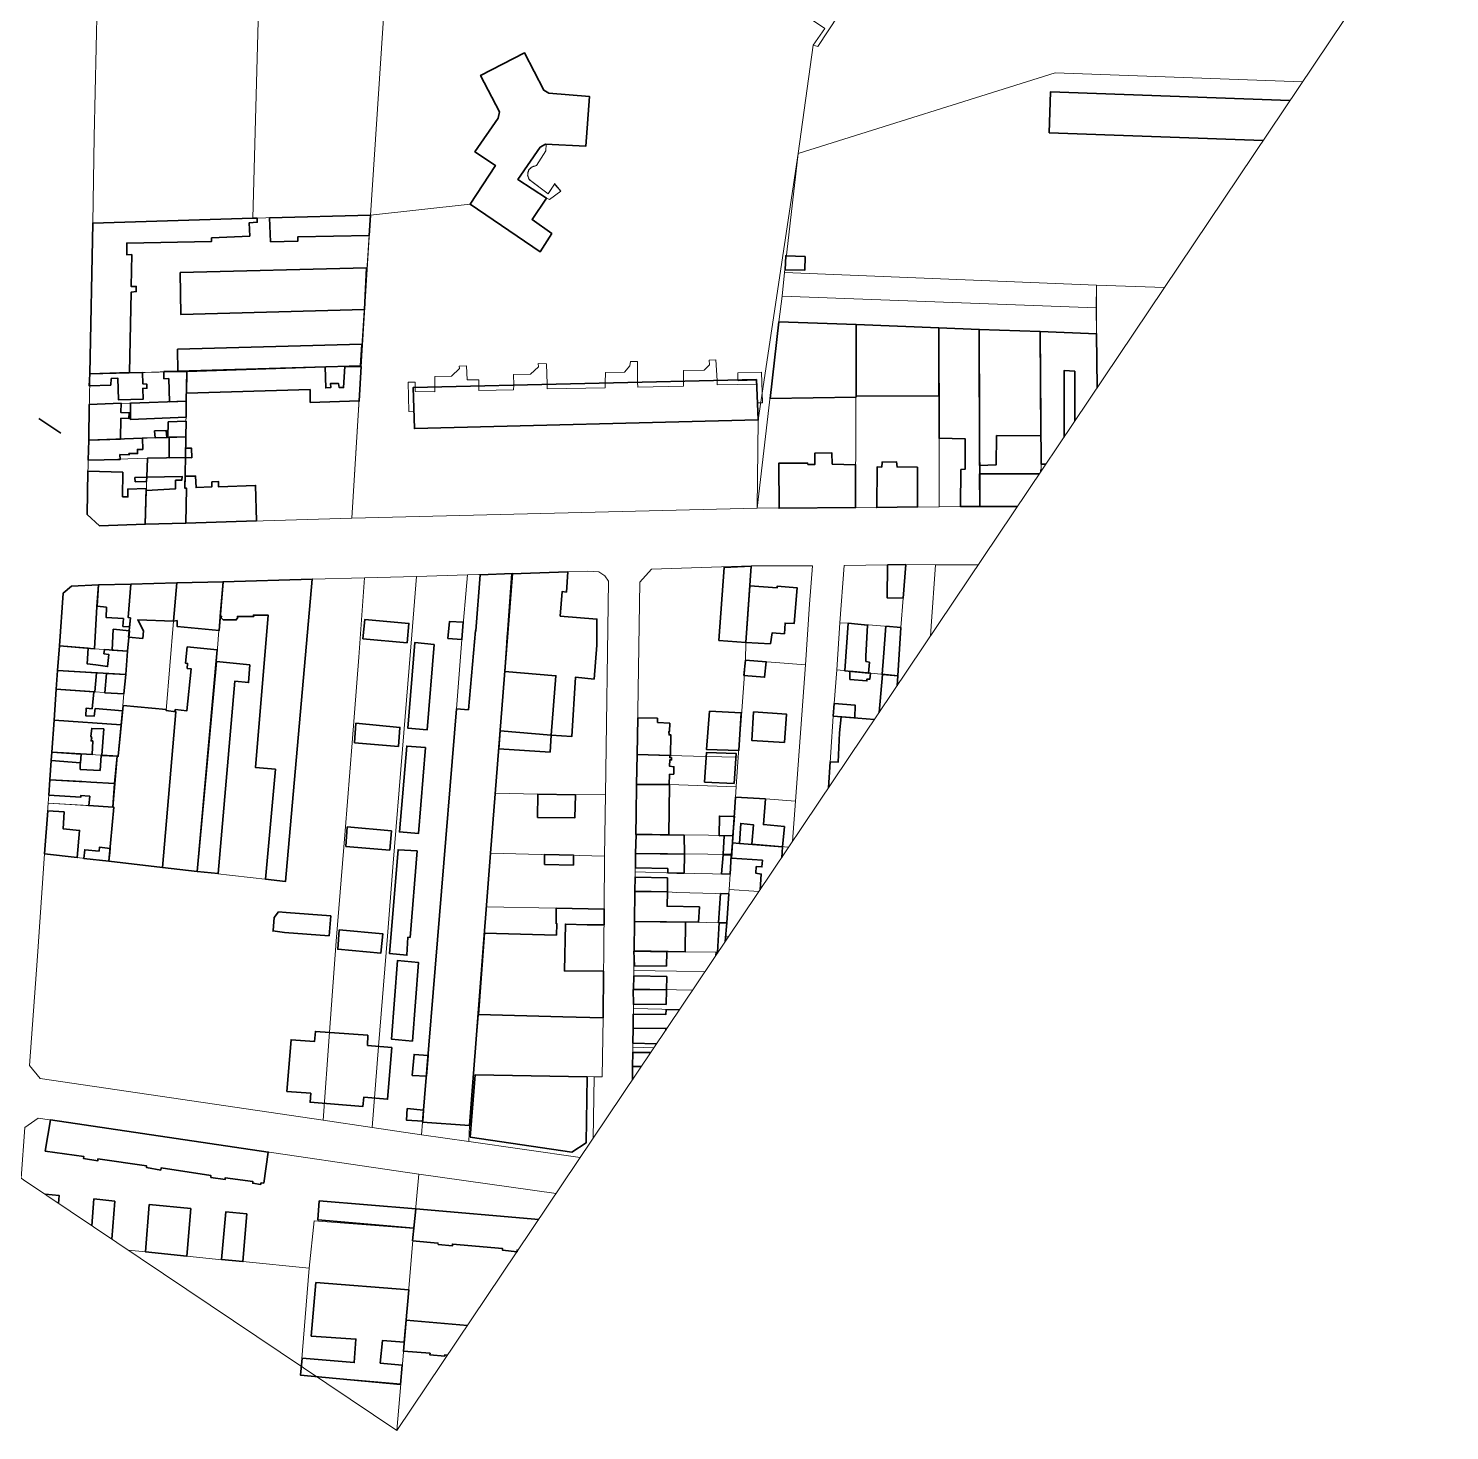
# Model space of a CAD drawing. Extents: x -6460 to -5341, y -3478 to -2628.
# Drawn here: x -5706.4 to -5341.4, y -3477.6 to -3117.4 of the extents above; entities that cross this region are included whole.
import ezdxf

# ---------------------------------------------------------------- set-up
doc = ezdxf.new("R2010")
doc.units = 0
doc.layers.add('Ar1-Site', color=6, linetype='CONTINUOUS', lineweight=18)
doc.layers.add('Ar2-Coupe-Gras', color=7, linetype='CONTINUOUS', lineweight=35)

msp = doc.modelspace()

# ---------------------------------------------------------------- linework, layer by layer
at = {"layer": 'Ar1-Site', "flags": 128}
for points in [[(-5611.74, -3477.55), (-6277.13, -3030.81), (-6006.77, -2628.14), (-5341.39, -3074.88)], [(-5496.91, -3113.19), (-5498.37, -3114.02), (-5503.63, -3122.07), (-5504.87, -3121.69), (-5501.85, -3117.4), (-5512.63, -3110.17), (-5506.82, -3101.73), (-5506.57, -3100.24), (-5511.18, -3090.53), (-5499.7, -3084.85), (-5495.16, -3094.22), (-5493.7, -3095.2), (-5483.21, -3095.92), (-5484.12, -3108.7), (-5494.54, -3108.32), (-5494.62, -3109.77)], [(-5689.9, -3167.42), (-5689.48, -3145.29), (-5688.78, -3110.87), (-5647.18, -3109.17), (-5648.75, -3166.17)], [(-5573.37, -3160.98), (-5577.06, -3166.48), (-5571.95, -3170.06), (-5574.97, -3174.8), (-5592.94, -3162.58), (-5586.44, -3152.66), (-5591.72, -3149.11), (-5585.77, -3140.47), (-5585.45, -3138.88), (-5590.27, -3129.48), (-5579, -3123.66), (-5574.04, -3133.31), (-5572.73, -3134.04), (-5562.31, -3134.87), (-5563.21, -3147.65), (-5573.39, -3147.13), (-5573.5, -3148.86), (-5575.91, -3152.66), (-5576.08, -3152.7), (-5576.25, -3152.73), (-5576.43, -3152.76), (-5576.6, -3152.8), (-5576.67, -3152.9), (-5576.77, -3152.83), (-5576.84, -3152.94), (-5577.02, -3152.97), (-5577.09, -3153.07), (-5577.26, -3153.11), (-5577.33, -3153.21), (-5577.4, -3153.32), (-5577.47, -3153.42), (-5577.64, -3153.45), (-5577.71, -3153.56), (-5577.78, -3153.66), (-5577.85, -3153.76), (-5577.92, -3153.87), (-5577.99, -3153.97), (-5577.95, -3154.14), (-5578.02, -3154.25), (-5578.09, -3154.35), (-5578.16, -3154.46), (-5578.06, -3154.53), (-5578.13, -3154.63), (-5578.1, -3154.8), (-5578.16, -3154.91), (-5578.13, -3155.08), (-5578.2, -3155.18), (-5578.1, -3155.25), (-5578.17, -3155.36), (-5578.06, -3155.43), (-5578.03, -3155.6), (-5577.99, -3155.77), (-5577.89, -3155.84), (-5577.96, -3155.95), (-5577.86, -3156.02), (-5577.75, -3156.08), (-5577.82, -3156.19), (-5577.72, -3156.26), (-5577.62, -3156.33), (-5577.58, -3156.5), (-5577.06, -3156.85), (-5572.95, -3159.91), (-5572.81, -3159.7), (-5571.28, -3157.42), (-5571.31, -3157.25), (-5569.66, -3159.26), (-5572.58, -3161.37)], [(-5618.58, -3165.37), (-5621.13, -3204.12), (-5665.68, -3205.5), (-5690.65, -3206.18), (-5689.9, -3167.42), (-5648.75, -3166.17)], [(-5512.2, -3180.09), (-5432.1, -3183.33), (-5432.12, -3189.19), (-5512.81, -3186.15)], [(-5512.81, -3186.15), (-5432.12, -3189.19), (-5432.07, -3195.84), (-5513.66, -3192.8)], [(-5493.82, -3193.49), (-5493.94, -3240.49), (-5519.19, -3240.68), (-5513.66, -3192.8)], [(-5472.46, -3240.31), (-5493.94, -3240.49), (-5493.82, -3193.49), (-5472.59, -3194.35)], [(-5462.04, -3240.24), (-5472.46, -3240.31), (-5472.59, -3194.35), (-5462.17, -3194.73)], [(-5621.13, -3204.12), (-5620.93, -3204.26), (-5623.34, -3243.25), (-5666.01, -3244.53), (-5665.81, -3235.49), (-5666.26, -3235.49), (-5666.1, -3227.63), (-5665.98, -3222.29), (-5665.88, -3213.19), (-5665.68, -3205.5)], [(-5549.87, -3209.55), (-5538.13, -3209.31), (-5538.13, -3207.96), (-5538.12, -3205.26), (-5532.82, -3205.2), (-5531.46, -3203.86), (-5531.53, -3202.61), (-5529.83, -3202.55), (-5529.5, -3207.88), (-5529.47, -3208.96), (-5519.25, -3208.75), (-5519.36, -3207.78), (-5524.1, -3207.9), (-5524.13, -3207.73), (-5524.17, -3207.55), (-5524.23, -3205.86), (-5518.14, -3205.74), (-5517.85, -3213.6), (-5519.2, -3213.6), (-5518.97, -3217.96), (-5607.26, -3220.2), (-5607.39, -3215.91), (-5608.67, -3215.8), (-5608.89, -3208.28), (-5607.09, -3208.29), (-5607.09, -3209.64), (-5607.06, -3210.71), (-5602, -3210.8), (-5602, -3209.45), (-5602.06, -3206.85), (-5597.76, -3206.72), (-5595.71, -3204.79), (-5595.75, -3204.17), (-5593.88, -3204.07), (-5593.71, -3207.64), (-5590.74, -3207.68), (-5590.71, -3209.21), (-5590.75, -3210.38), (-5581.77, -3210.24), (-5581.74, -3209.06), (-5581.83, -3206.29), (-5577.43, -3206.24), (-5575.38, -3204.3), (-5575.45, -3203.51), (-5573.37, -3203.55), (-5573.15, -3208.81), (-5573.18, -3209.99), (-5558.29, -3209.76), (-5558.29, -3208.41), (-5558.17, -3205.78), (-5553.33, -3205.73), (-5551.93, -3204.1), (-5551.79, -3203), (-5549.99, -3203), (-5549.94, -3208.3)], [(-5690.65, -3206.18), (-5690.74, -3213.49), (-5690.82, -3214.04), (-5682.5, -3213.75), (-5670.17, -3213.31), (-5665.88, -3213.19), (-5665.84, -3211.11), (-5665.68, -3205.5), (-5668.03, -3205.42), (-5677.14, -3205.77), (-5680.47, -3205.8)], [(-5690.92, -3223.15), (-5682.78, -3222.9), (-5677.16, -3222.6), (-5670.27, -3222.42), (-5665.98, -3222.29), (-5665.88, -3213.19), (-5670.17, -3213.31), (-5690.82, -3214.04), (-5690.95, -3222.52)], [(-5691.07, -3228.31), (-5690.92, -3223.15), (-5665.98, -3222.29), (-5666.1, -3227.63), (-5675.86, -3227.84)], [(-5676.4, -3244.77), (-5688.11, -3245.18), (-5691.29, -3242.3), (-5691.07, -3228.31), (-5675.86, -3227.84)], [(-5666.01, -3244.53), (-5676.4, -3244.77), (-5675.86, -3227.84), (-5666.1, -3227.63), (-5666.26, -3235.49), (-5665.81, -3235.49)], [(-5550.04, -3303.89), (-5549.38, -3259.67), (-5546.36, -3256.28), (-5520.69, -3255.46), (-5522.14, -3275.1), (-5522.22, -3279.7), (-5523.45, -3296.32), (-5524.07, -3304.63), (-5532.49, -3304.4), (-5541.63, -3304.13)], [(-5505.03, -3255.45), (-5505.79, -3265.31), (-5506.78, -3280.9), (-5522.22, -3279.7), (-5522.14, -3275.1), (-5520.69, -3255.46)], [(-5498.02, -3270.09), (-5496.86, -3255.37), (-5485.74, -3255.16), (-5481.07, -3255.14), (-5481.72, -3263.73), (-5482.3, -3271.31), (-5495.84, -3270.2)], [(-5630.74, -3397.87), (-5703.4, -3387.14), (-5706.13, -3383.8), (-5704.09, -3355.69), (-5702.24, -3329.4), (-5685.76, -3331.29), (-5671.95, -3332.9), (-5663.02, -3333.93), (-5640.37, -3336.5), (-5633.5, -3258.84), (-5620.07, -3258.53), (-5621.55, -3278.89), (-5623.25, -3300.92), (-5625.02, -3323.49), (-5627.37, -3351.85), (-5629.07, -3375.22)], [(-5668.31, -3259.83), (-5656.4, -3259.56), (-5657.23, -3268.63), (-5658.13, -3280.06), (-5663.02, -3333.93), (-5671.95, -3332.9), (-5668.56, -3292.91), (-5671.05, -3292.59), (-5669.18, -3269.63)], [(-5656.4, -3259.56), (-5633.5, -3258.84), (-5640.37, -3336.5), (-5663.02, -3333.93), (-5658.13, -3280.06), (-5657.23, -3268.63)], [(-5618.14, -3399.71), (-5630.74, -3397.87), (-5629.07, -3375.22), (-5627.37, -3351.85), (-5625.02, -3323.49), (-5623.25, -3300.92), (-5621.55, -3278.89), (-5620.07, -3258.53), (-5606.73, -3258.16), (-5607.92, -3273.15), (-5610.34, -3302.52), (-5612.83, -3332.88), (-5614.2, -3350.61), (-5616.48, -3378.87)], [(-5605.43, -3401.62), (-5618.14, -3399.71), (-5616.48, -3378.87), (-5614.2, -3350.61), (-5612.83, -3332.88), (-5610.34, -3302.52), (-5607.92, -3273.15), (-5606.73, -3258.16), (-5593.67, -3257.75), (-5595.08, -3274.41), (-5596.45, -3292.14), (-5605.18, -3398.33)], [(-5593.32, -3403.29), (-5605.43, -3401.62), (-5605.18, -3398.33), (-5596.45, -3292.14), (-5595.08, -3274.41), (-5593.67, -3257.75), (-5582.03, -3257.45), (-5583.51, -3273.75), (-5584.02, -3282.58), (-5585.61, -3302.42), (-5586.44, -3312.85), (-5587.7, -3328.84), (-5587.71, -3329.29), (-5588.79, -3343.01), (-5589.26, -3349.76), (-5590.82, -3370.67), (-5592.08, -3386.22), (-5593.13, -3399.2)], [(-5585.61, -3302.42), (-5584.02, -3282.58), (-5583.51, -3273.75), (-5582.03, -3257.45), (-5567.9, -3257.01), (-5562.81, -3256.82), (-5559.9, -3256.96), (-5558.34, -3258.01), (-5557.45, -3259.36), (-5558.18, -3314.22), (-5565.91, -3314.3), (-5575.57, -3314.13), (-5586.51, -3313.85), (-5586.44, -3312.85)], [(-5698.43, -3276.01), (-5697.49, -3262.51), (-5695.33, -3260.64), (-5688.37, -3260.35), (-5689.46, -3276.77)], [(-5688.37, -3260.35), (-5680.13, -3260.17), (-5680.78, -3268.76), (-5680.22, -3268.83), (-5680.69, -3273.78), (-5680.98, -3277.35), (-5689.46, -3276.77)], [(-5680.13, -3260.17), (-5668.31, -3259.83), (-5669.18, -3269.63), (-5671.05, -3292.59), (-5668.56, -3292.91), (-5671.95, -3332.9), (-5685.76, -3331.29), (-5684.44, -3317.44), (-5684.71, -3317.41), (-5684.28, -3311.38), (-5683.6, -3304.32), (-5683.32, -3304.36), (-5682.56, -3296.29), (-5681.88, -3288.32), (-5681.41, -3283.37), (-5680.98, -3277.35), (-5680.69, -3273.78), (-5680.22, -3268.83), (-5680.78, -3268.76)], [(-5498.78, -3282.2), (-5498.02, -3270.09), (-5495.84, -3270.2), (-5482.3, -3271.31), (-5483.1, -3283.71)], [(-5698.9, -3282.31), (-5698.43, -3276.01), (-5689.46, -3276.77), (-5680.98, -3277.35), (-5681.41, -3283.37)], [(-5506.78, -3280.9), (-5509.35, -3315.87), (-5517.11, -3315.32), (-5524.76, -3314.85), (-5524.58, -3312.11), (-5524.07, -3304.63), (-5523.45, -3296.32), (-5522.22, -3279.7)], [(-5699.3, -3287.16), (-5698.9, -3282.31), (-5681.41, -3283.37), (-5681.88, -3288.32)], [(-5699.81, -3295.09), (-5699.3, -3287.16), (-5681.88, -3288.32), (-5682.56, -3296.29)], [(-5700.36, -3303.3), (-5699.81, -3295.09), (-5682.56, -3296.29), (-5683.32, -3304.36), (-5683.6, -3304.32)], [(-5700.36, -3303.3), (-5683.6, -3304.32), (-5684.28, -3311.38), (-5690.37, -3311.05), (-5692.66, -3310.87), (-5700.93, -3310.43)], [(-5541.63, -3304.13), (-5532.49, -3304.4), (-5524.07, -3304.63), (-5524.58, -3312.11), (-5524.65, -3312.22), (-5541.86, -3311.64), (-5550.24, -3311.58), (-5550.04, -3303.89)], [(-5690.91, -3317.01), (-5701.37, -3316.45), (-5701.15, -3314.34), (-5700.93, -3310.43), (-5692.66, -3310.87), (-5690.37, -3311.05), (-5684.28, -3311.38), (-5684.71, -3317.41)], [(-5558.41, -3330.01), (-5587.71, -3329.29), (-5587.7, -3328.84), (-5586.51, -3313.85), (-5575.57, -3314.13), (-5565.91, -3314.3), (-5558.18, -3314.22)], [(-5525.52, -3324.72), (-5550.42, -3324.39), (-5550.34, -3319.34), (-5550.24, -3311.58), (-5541.86, -3311.64), (-5524.65, -3312.22), (-5524.76, -3314.85), (-5525.16, -3319.7)], [(-5702.24, -3329.4), (-5701.37, -3316.45), (-5684.71, -3317.41), (-5684.44, -3317.44), (-5685.76, -3331.29)], [(-5550.44, -3329.35), (-5550.42, -3324.39), (-5525.52, -3324.72), (-5525.6, -3326.62), (-5525.82, -3329.63), (-5538.01, -3329.42)], [(-5558.41, -3330.01), (-5558.52, -3343.62), (-5570.82, -3343.34), (-5588.79, -3343.01), (-5587.71, -3329.29)], [(-5550.59, -3334.06), (-5550.44, -3329.35), (-5538.01, -3329.42), (-5525.82, -3329.63), (-5526.18, -3334.66), (-5539.82, -3334.37)], [(-5550.61, -3339.01), (-5550.59, -3334.06), (-5539.82, -3334.37), (-5526.18, -3334.66), (-5526.4, -3338.57), (-5526.54, -3339.68), (-5539.84, -3339.32), (-5542.3, -3339.17)], [(-5550.7, -3346.77), (-5550.61, -3339.01), (-5542.3, -3339.17), (-5539.84, -3339.32), (-5526.54, -3339.68), (-5527.05, -3347.16), (-5537.61, -3346.98)], [(-5558.52, -3343.62), (-5558.79, -3371.57), (-5590.82, -3370.67), (-5589.26, -3349.76), (-5588.79, -3343.01), (-5570.82, -3343.34)], [(-5558.79, -3371.57), (-5559.04, -3386.74), (-5561.12, -3386.7), (-5592.08, -3386.22), (-5590.82, -3370.67)], [(-5634.26, -3435.82), (-5633.04, -3423.7), (-5607.45, -3425.69), (-5610.77, -3465.57), (-5636.49, -3463.34)]]:
    msp.add_lwpolyline(points, close=True, dxfattribs=at)
for points in [[(-5614.47, -3103.01), (-5618.58, -3165.37), (-5648.75, -3166.17), (-5647.18, -3109.17)], [(-5501.85, -3117.4), (-5504.87, -3121.69), (-5508.67, -3149.52), (-5518.97, -3217.96), (-5607.26, -3220.2), (-5607.39, -3215.91), (-5608.67, -3215.8), (-5608.89, -3208.28), (-5607.09, -3208.29), (-5607.09, -3209.64), (-5607.06, -3210.71), (-5602, -3210.8), (-5602, -3209.45), (-5602.06, -3206.85), (-5597.76, -3206.72), (-5595.71, -3204.79), (-5595.75, -3204.17), (-5593.88, -3204.07), (-5593.71, -3207.64), (-5590.74, -3207.68), (-5590.71, -3209.21), (-5590.75, -3210.38), (-5581.77, -3210.24), (-5581.74, -3209.06), (-5581.83, -3206.29), (-5577.43, -3206.24), (-5575.38, -3204.3), (-5575.45, -3203.51), (-5573.37, -3203.55), (-5573.15, -3208.81), (-5573.18, -3209.99), (-5558.29, -3209.76), (-5558.29, -3208.41), (-5558.17, -3205.78), (-5553.33, -3205.73), (-5551.93, -3204.1), (-5551.79, -3203), (-5549.99, -3203), (-5549.94, -3208.3), (-5549.87, -3209.55), (-5538.13, -3209.31), (-5538.13, -3207.96), (-5538.12, -3205.26), (-5532.82, -3205.2), (-5531.46, -3203.86), (-5531.53, -3202.61), (-5529.83, -3202.55), (-5529.5, -3207.88), (-5529.47, -3208.96), (-5519.25, -3208.75), (-5519.36, -3207.78), (-5524.1, -3207.9), (-5524.13, -3207.73), (-5524.17, -3207.55), (-5524.23, -3205.86), (-5518.14, -3205.74), (-5517.85, -3213.6), (-5519.2, -3213.6), (-5518.97, -3217.96), (-5519.19, -3240.68), (-5623.34, -3243.25), (-5618.58, -3165.37), (-5592.94, -3162.58), (-5574.97, -3174.8), (-5571.95, -3170.06), (-5577.06, -3166.48), (-5573.37, -3160.98), (-5572.58, -3161.37), (-5569.66, -3159.26), (-5571.28, -3157.42), (-5572.95, -3159.91), (-5577.82, -3156.19), (-5578.17, -3155.36), (-5578.16, -3154.46), (-5577.78, -3153.66), (-5577.26, -3153.11), (-5575.91, -3152.66), (-5573.5, -3148.86), (-5573.39, -3147.13), (-5563.21, -3147.65), (-5562.31, -3134.87), (-5572.73, -3134.04), (-5574.04, -3133.31), (-5579, -3123.66), (-5590.27, -3129.48), (-5585.45, -3138.88), (-5585.77, -3140.47), (-5591.72, -3149.11), (-5586.44, -3152.66), (-5592.94, -3162.58), (-5618.58, -3165.37), (-5614.47, -3103.01)], [(-5379.17, -3131.15), (-5442.73, -3128.82), (-5508.67, -3149.52), (-5504.87, -3121.69), (-5503.63, -3122.07), (-5498.37, -3114.02)], [(-5414.63, -3183.97), (-5432.1, -3183.33), (-5512.2, -3180.09), (-5508.67, -3149.52), (-5442.73, -3128.82), (-5379.17, -3131.15)], [(-5431.88, -3209.66), (-5432.07, -3195.84), (-5432.1, -3183.33), (-5414.63, -3183.97)], [(-5452.36, -3240.17), (-5462.04, -3240.24), (-5462.17, -3194.73), (-5446.58, -3195.27), (-5446.28, -3229.32), (-5446.28, -3231.12)], [(-5446.28, -3231.12), (-5446.28, -3229.32), (-5446.58, -3195.27), (-5432.07, -3195.84), (-5431.88, -3209.66)], [(-5483.29, -3286.23), (-5483.1, -3283.71), (-5482.3, -3271.31), (-5481.72, -3263.73), (-5481.07, -3255.14), (-5473.41, -3255.17), (-5474.54, -3270.96), (-5474.72, -3273.48)], [(-5474.72, -3273.48), (-5474.54, -3270.96), (-5473.41, -3255.17), (-5462.46, -3255.2)], [(-5489.11, -3294.91), (-5499.69, -3294.08), (-5498.78, -3282.2), (-5483.1, -3283.71), (-5483.29, -3286.23)], [(-5500.94, -3312.52), (-5499.69, -3294.08), (-5489.11, -3294.91)], [(-5511.12, -3327.68), (-5525.6, -3326.62), (-5525.52, -3324.72), (-5525.16, -3319.7), (-5524.76, -3314.85), (-5517.11, -3315.32), (-5509.35, -3315.87), (-5510.14, -3326.23)], [(-5518.8, -3339.12), (-5526.4, -3338.57), (-5526.18, -3334.66), (-5525.82, -3329.63), (-5525.6, -3326.62), (-5511.12, -3327.68)], [(-5526.62, -3350.77), (-5527.34, -3350.72), (-5527.05, -3347.16), (-5526.54, -3339.68), (-5526.4, -3338.57), (-5518.8, -3339.12)], [(-5529.27, -3354.72), (-5539.89, -3354.63), (-5550.83, -3354.35), (-5550.7, -3346.77), (-5537.61, -3346.98), (-5527.05, -3347.16), (-5527.34, -3350.72), (-5527.43, -3351.98)], [(-5527.43, -3351.98), (-5527.34, -3350.72), (-5526.62, -3350.77)], [(-5532.64, -3359.73), (-5539.91, -3359.58), (-5550.92, -3359.41), (-5550.83, -3354.35), (-5539.89, -3354.63), (-5529.27, -3354.72)], [(-5535.79, -3364.44), (-5539.96, -3364.36), (-5550.97, -3364.19), (-5550.92, -3359.41), (-5539.91, -3359.58), (-5532.64, -3359.73)], [(-5539.15, -3369.44), (-5540.04, -3369.42), (-5550.98, -3369.14), (-5550.97, -3364.19), (-5539.96, -3364.36), (-5535.79, -3364.44)], [(-5542.39, -3374.26), (-5542.69, -3374.26), (-5551.07, -3374.2), (-5550.98, -3369.14), (-5540.04, -3369.42), (-5539.15, -3369.44)], [(-5545.72, -3379.22), (-5551.19, -3379.08), (-5551.07, -3374.2), (-5542.69, -3374.26), (-5542.39, -3374.26)], [(-5548.99, -3384.09), (-5551.21, -3384.03), (-5551.19, -3379.08), (-5545.72, -3379.22)], [(-5564.65, -3407.42), (-5593.32, -3403.29), (-5593.13, -3399.2), (-5592.08, -3386.22), (-5561.12, -3386.7), (-5561.38, -3402.55)], [(-5551.27, -3387.48), (-5551.21, -3384.03), (-5548.99, -3384.09)], [(-5708.25, -3412.76), (-5707.32, -3399.69), (-5703.92, -3397.32), (-5606.16, -3411.66), (-5607.45, -3425.69), (-5633.04, -3423.7), (-5634.26, -3435.82), (-5651.33, -3434.13), (-5656.73, -3433.66), (-5665.73, -3432.73), (-5676.29, -3431.66), (-5680.74, -3431.23)], [(-5611.74, -3477.55), (-5610.77, -3465.57), (-5607.45, -3425.69), (-5606.16, -3411.66), (-5570.85, -3416.64)], [(-5680.74, -3431.23), (-5676.29, -3431.66), (-5665.73, -3432.73), (-5656.73, -3433.66), (-5651.33, -3434.13), (-5634.26, -3435.82), (-5636.49, -3463.34), (-5610.77, -3465.57), (-5611.74, -3477.55)]]:
    msp.add_lwpolyline(points, dxfattribs=at)
at = {"layer": 'Ar2-Coupe-Gras'}
msp.add_line((-5703.73, -3217.65), (-5698.08, -3221.34), dxfattribs=at)
at = {"layer": 'Ar2-Coupe-Gras', "flags": 128}
for points in [[(-5571.95, -3170.06), (-5574.97, -3174.8), (-5592.94, -3162.58), (-5586.44, -3152.66), (-5591.72, -3149.11), (-5585.77, -3140.47), (-5585.45, -3138.88), (-5590.27, -3129.48), (-5579, -3123.66), (-5574.04, -3133.31), (-5572.73, -3134.04), (-5562.31, -3134.87), (-5563.21, -3147.65), (-5573.57, -3147.16), (-5574.96, -3147.89), (-5580.7, -3156.21), (-5573.37, -3160.98), (-5577.06, -3166.48)], [(-5679.85, -3175.53), (-5681.1, -3175.59), (-5681.16, -3172.54), (-5659.37, -3172.13), (-5659.37, -3171.23), (-5649.56, -3170.74), (-5649.69, -3167.35), (-5647.65, -3167.22), (-5647.68, -3166.14), (-5648.75, -3166.17), (-5689.9, -3167.42), (-5690.65, -3206.18), (-5680.47, -3205.8), (-5680.02, -3185.19), (-5678.7, -3185.02), (-5678.7, -3183.67), (-5680.05, -3183.67)], [(-5644.23, -3172.21), (-5644.46, -3166.05), (-5618.58, -3165.37), (-5618.91, -3170.57), (-5637.2, -3170.92), (-5637.24, -3172.1)], [(-5667.43, -3180.1), (-5619.53, -3178.88), (-5620.12, -3189.61), (-5667.29, -3190.88)], [(-5506.89, -3175.99), (-5507, -3179.52), (-5512.06, -3179.44), (-5511.87, -3175.8)], [(-5493.84, -3212.12), (-5515.91, -3212.5), (-5513.66, -3192.8), (-5493.82, -3193.49)], [(-5472.58, -3211.81), (-5493.81, -3211.84), (-5493.82, -3193.49), (-5472.59, -3194.35)], [(-5466.89, -3230.67), (-5466.99, -3240.23), (-5462.04, -3240.24), (-5462.17, -3194.73), (-5472.59, -3194.35), (-5472.51, -3222.68), (-5465.83, -3222.81), (-5465.82, -3230.64)], [(-5457.72, -3221.94), (-5446.36, -3222.04), (-5446.58, -3195.27), (-5462.17, -3194.73), (-5462.14, -3229.65), (-5457.85, -3229.52)], [(-5668.15, -3199.77), (-5668.03, -3205.42), (-5621.13, -3204.12), (-5620.8, -3198.48)], [(-5634.05, -3213.5), (-5621.44, -3213.09), (-5620.93, -3204.26), (-5625.15, -3204.28), (-5625.45, -3209.65), (-5626.62, -3209.61), (-5626.72, -3208.64), (-5628.8, -3208.6), (-5628.77, -3209.67), (-5630.02, -3209.74), (-5630.17, -3204.37), (-5665.68, -3205.5), (-5665.84, -3211.11), (-5634.07, -3210.17)], [(-5685.22, -3209.07), (-5690.77, -3209.26), (-5690.65, -3206.18), (-5677.14, -3205.77), (-5677.01, -3208.72), (-5676.01, -3208.79), (-5675.98, -3209.86), (-5677.05, -3209.89), (-5676.96, -3212.66), (-5683.23, -3212.82), (-5683.42, -3207.28), (-5685.11, -3207.34)], [(-5670.36, -3207.32), (-5670.17, -3213.31), (-5665.88, -3213.19), (-5665.68, -3205.5), (-5671.6, -3205.58), (-5671.61, -3207.38)], [(-5519.39, -3207.6), (-5518.97, -3217.96), (-5607.26, -3220.2), (-5607.54, -3209.64)], [(-5682.65, -3217.56), (-5682.78, -3222.9), (-5690.92, -3223.15), (-5690.82, -3214.04), (-5682.61, -3213.69), (-5682.68, -3216.04), (-5680.5, -3216.15), (-5680.58, -3217.61)], [(-5680.18, -3213.66), (-5680.16, -3217.88), (-5665.89, -3217.24), (-5665.88, -3213.19)], [(-5665.86, -3218.31), (-5670.5, -3218.5), (-5670.62, -3222.49), (-5665.98, -3222.29)], [(-5677.03, -3225.55), (-5677.06, -3222.67), (-5690.92, -3223.15), (-5691.07, -3228.31), (-5682.83, -3228.13), (-5682.89, -3226.88), (-5680.54, -3226.96), (-5680.61, -3226.61), (-5678.35, -3226.62), (-5678.39, -3225.54)], [(-5674.01, -3220.81), (-5673.84, -3222.58), (-5670.89, -3222.45), (-5671.06, -3220.68)], [(-5670.22, -3227.72), (-5670.27, -3222.42), (-5665.98, -3222.29), (-5666.1, -3227.63)], [(-5664.47, -3227.67), (-5664.5, -3225.24), (-5666.02, -3225.27), (-5666.1, -3227.63)], [(-5500, -3229.35), (-5493.94, -3229.51), (-5493.94, -3240.49), (-5513.61, -3240.66), (-5513.64, -3229.06), (-5506.26, -3229.05), (-5506.2, -3229.4), (-5504.39, -3229.4), (-5504.42, -3226.53), (-5500.02, -3226.47)], [(-5668.64, -3233.44), (-5667.02, -3233.48), (-5666.94, -3232.47), (-5675.98, -3232.72), (-5675.86, -3227.84), (-5666.1, -3227.63), (-5666.26, -3235.49), (-5665.81, -3235.49), (-5666.01, -3244.53), (-5676.4, -3244.77), (-5676.13, -3236.08), (-5668.65, -3235.69)], [(-5478.07, -3230.08), (-5478.04, -3240.33), (-5488.53, -3240.5), (-5488.43, -3230.04), (-5487.25, -3230.08), (-5487.14, -3228.8), (-5483.47, -3228.71), (-5483.3, -3230.03)], [(-5682.18, -3231.42), (-5691.15, -3231.11), (-5691.29, -3242.3), (-5688.11, -3245.18), (-5676.4, -3244.77), (-5676.13, -3235.63), (-5680.88, -3235.75), (-5680.85, -3237.73), (-5682.2, -3237.72)], [(-5679, -3233.85), (-5679.03, -3232.78), (-5675.98, -3232.72), (-5676.06, -3233.73), (-5676.13, -3233.83)], [(-5659.29, -3233.85), (-5659.3, -3235.2), (-5663.32, -3235.36), (-5663.45, -3232.42), (-5666.15, -3232.41), (-5666.26, -3235.49), (-5665.81, -3235.49), (-5666.01, -3244.53), (-5647.86, -3243.93), (-5648.04, -3234.79), (-5657.6, -3235.14), (-5657.6, -3233.79)], [(-5529.06, -3274.66), (-5527.72, -3255.86), (-5520.76, -3255.57), (-5522.14, -3275.1)], [(-5485.74, -3255.16), (-5485.87, -3263.65), (-5481.72, -3263.73), (-5481.07, -3255.14)], [(-5668.21, -3269.53), (-5669.18, -3269.63), (-5668.31, -3259.83), (-5656.4, -3259.56), (-5657.45, -3272.09), (-5668.18, -3271.05)], [(-5642.98, -3307.67), (-5645.53, -3335.89), (-5640.37, -3336.5), (-5633.5, -3258.84), (-5656.4, -3259.56), (-5657.19, -3268.35), (-5656.81, -3268.46), (-5656.92, -3268.84), (-5656.36, -3269.36), (-5653.04, -3269.34), (-5652.62, -3268.71), (-5652.76, -3268.47), (-5648.53, -3268.45), (-5648.6, -3268.1), (-5644.83, -3268.08), (-5648.1, -3307.24)], [(-5593.33, -3292.42), (-5596.45, -3292.14), (-5605.18, -3398.33), (-5593.13, -3399.2), (-5587.71, -3329.29), (-5582.03, -3257.45), (-5590.35, -3257.73), (-5591.47, -3272.17), (-5591.57, -3272.1)], [(-5568.23, -3262.2), (-5567.9, -3257.01), (-5582.21, -3257.48), (-5584.02, -3282.58), (-5570.93, -3283.7), (-5572.16, -3298.97), (-5566.79, -3299.26), (-5565.91, -3284.06), (-5561.13, -3284.56), (-5560.41, -3275.87), (-5560.39, -3269.12), (-5569.81, -3268.36), (-5569.34, -3262.06)], [(-5689.46, -3276.77), (-5698.43, -3276.01), (-5697.49, -3262.51), (-5695.33, -3260.64), (-5688.37, -3260.35), (-5688.8, -3265.93)], [(-5682.14, -3271.01), (-5680.4, -3271.12), (-5680.22, -3268.83), (-5680.78, -3268.76), (-5680.13, -3260.17), (-5688.37, -3260.35), (-5688.73, -3265.82), (-5686.35, -3266.07), (-5686.46, -3268.71), (-5681.99, -3269)], [(-5677.02, -3274.14), (-5680.69, -3273.78), (-5680.22, -3268.83), (-5680.78, -3268.76), (-5680.13, -3260.17), (-5668.31, -3259.83), (-5669.18, -3269.63), (-5678.32, -3269.36), (-5676.88, -3272.13)], [(-5515.77, -3275.46), (-5522.14, -3275.1), (-5521.12, -3260.59), (-5514.09, -3261.1), (-5514.09, -3260.65), (-5508.97, -3261.08), (-5509.69, -3270.22), (-5512.04, -3270.14), (-5512.23, -3272.88), (-5515.41, -3272.69)], [(-5620.5, -3274.19), (-5609.14, -3275.19), (-5608.67, -3270.24), (-5620.03, -3269.24)], [(-5598.64, -3274.12), (-5595.08, -3274.41), (-5594.78, -3269.94), (-5598.25, -3269.72)], [(-5490.36, -3280.19), (-5490.61, -3283.03), (-5496.67, -3282.42), (-5495.84, -3270.2), (-5490.88, -3270.66), (-5491.29, -3278.66), (-5491.3, -3280.01)], [(-5680.48, -3272.12), (-5684.6, -3271.76), (-5684.89, -3277.13), (-5680.98, -3277.35)], [(-5486.14, -3270.99), (-5486.82, -3278.95), (-5487.15, -3283.25), (-5483.1, -3283.71), (-5482.3, -3271.31)], [(-5687.04, -3278.09), (-5686.9, -3276.98), (-5680.98, -3277.35), (-5681.41, -3283.37), (-5698.9, -3282.31), (-5698.43, -3276.01), (-5691.02, -3276.62), (-5691.31, -3280.64), (-5689.1, -3280.92), (-5686.05, -3281.31), (-5685.76, -3278.2)], [(-5665.63, -3276.22), (-5657.91, -3277.04), (-5663.02, -3333.93), (-5671.95, -3332.9), (-5668.56, -3292.91), (-5668.77, -3292.77), (-5668.66, -3292.39), (-5665.72, -3292.71), (-5664.61, -3281.87), (-5665.62, -3281.8), (-5665.51, -3280.52), (-5666.06, -3280.45)], [(-5602.21, -3275.63), (-5607.17, -3275.17), (-5608.97, -3297.12), (-5604.02, -3297.58)], [(-5649.51, -3280.88), (-5658.13, -3280.06), (-5663.02, -3333.93), (-5657.68, -3334.5), (-5653.37, -3285.06), (-5649.87, -3285.45)], [(-5522.62, -3283.65), (-5517.32, -3284.05), (-5516.93, -3280.1), (-5522.22, -3279.7)], [(-5688.96, -3282.97), (-5689.36, -3287.82), (-5699.3, -3287.16), (-5698.9, -3282.31)], [(-5686.33, -3283.08), (-5686.8, -3288.03), (-5681.88, -3288.32), (-5681.41, -3283.37)], [(-5495.43, -3284.61), (-5495.39, -3282.53), (-5490.16, -3283.03), (-5490.31, -3284.59), (-5491.03, -3284.55), (-5491.03, -3285)], [(-5690.03, -3292.18), (-5689.64, -3287.78), (-5699.3, -3287.16), (-5699.81, -3295.09), (-5682.56, -3296.29), (-5682.28, -3292.72), (-5689.24, -3292.11), (-5689.48, -3294.05), (-5691.67, -3293.94), (-5691.59, -3292.03)], [(-5671.02, -3292.31), (-5682.1, -3291.34), (-5683.32, -3304.36), (-5683.6, -3304.32), (-5684.71, -3317.41), (-5684.44, -3317.44), (-5685.76, -3331.29), (-5671.95, -3332.9), (-5668.56, -3292.91), (-5671.05, -3292.59)], [(-5499.44, -3290.79), (-5494.03, -3291.26), (-5494.11, -3294.52), (-5499.69, -3294.08)], [(-5689.85, -3300.42), (-5690.07, -3303.88), (-5700.36, -3303.3), (-5699.81, -3295.09), (-5682.56, -3296.29), (-5683.32, -3304.36), (-5687.51, -3304.1), (-5687.04, -3297.35), (-5690.12, -3297.23), (-5690.37, -3299.17), (-5690.23, -3299.42), (-5690.2, -3299.59), (-5690.09, -3299.66), (-5690.23, -3299.87), (-5690.2, -3300.04), (-5690.27, -3300.14), (-5690.3, -3300.42)], [(-5622.27, -3295.86), (-5610.98, -3296.97), (-5611.37, -3301.82), (-5622.63, -3300.88)], [(-5541.64, -3295.85), (-5544.82, -3295.67), (-5544.85, -3294.59), (-5549.91, -3294.51), (-5550.04, -3303.89), (-5541.53, -3304.2), (-5541.4, -3298.86), (-5541.85, -3298.86), (-5541.92, -3298.06), (-5541.75, -3298.03)], [(-5531.44, -3292.77), (-5532.2, -3302.63), (-5523.96, -3302.9), (-5523.34, -3293.24)], [(-5512.21, -3300.86), (-5520.59, -3300.35), (-5520.15, -3292.98), (-5511.67, -3293.56)], [(-5572.38, -3303.33), (-5585.61, -3302.42), (-5585.25, -3297.85), (-5572.16, -3298.97)], [(-5693.06, -3306.09), (-5700.57, -3305.41), (-5700.36, -3303.3), (-5692.88, -3303.8)], [(-5604.38, -3302.15), (-5609.23, -3301.76), (-5611.1, -3323.81), (-5606.25, -3324.21)], [(-5525.1, -3311.32), (-5532.72, -3311.01), (-5532.24, -3303.36), (-5524.62, -3303.66)], [(-5700.93, -3310.43), (-5700.57, -3305.41), (-5693.06, -3306.09), (-5693.09, -3306.37), (-5693.1, -3307.72), (-5688.01, -3307.98), (-5687.68, -3304.13), (-5683.6, -3304.32), (-5684.28, -3311.38), (-5690.37, -3311.05), (-5692.66, -3310.87), (-5693.38, -3310.83)], [(-5540.67, -3308.98), (-5541.75, -3309.01), (-5541.86, -3311.64), (-5550.24, -3311.58), (-5550.04, -3303.89), (-5541.63, -3304.13), (-5541.7, -3304.68), (-5541.25, -3304.68), (-5541.22, -3305.31), (-5541.67, -3305.3), (-5541.71, -3306.93), (-5540.6, -3307.07)], [(-5692.66, -3310.87), (-5690.37, -3311.05), (-5684.28, -3311.38), (-5684.71, -3317.41), (-5690.91, -3317.01), (-5690.66, -3314.62), (-5690.83, -3314.65), (-5692.95, -3314.44), (-5692.95, -3314.89), (-5701.15, -3314.34), (-5700.93, -3310.43)], [(-5575.66, -3320.09), (-5566.1, -3320.19), (-5565.91, -3314.3), (-5575.57, -3314.13)], [(-5550.34, -3319.34), (-5550.24, -3311.58), (-5541.86, -3311.64), (-5541.76, -3311.71), (-5541.94, -3324.53), (-5550.42, -3324.39)], [(-5512.21, -3322.37), (-5512.72, -3327.6), (-5520.58, -3326.98), (-5520.21, -3321.96), (-5523.43, -3321.61), (-5523.76, -3326.8), (-5525.6, -3326.62), (-5524.76, -3314.85), (-5517.11, -3315.32), (-5517.62, -3321.9)], [(-5697.25, -3318.61), (-5701.44, -3318.36), (-5702.24, -3329.4), (-5693.86, -3330.37), (-5693.25, -3323.41), (-5697.48, -3322.98)], [(-5529.02, -3324.78), (-5528.93, -3319.72), (-5525.4, -3319.83), (-5525.06, -3319.77), (-5525.52, -3324.72)], [(-5613.14, -3323.5), (-5624.5, -3322.49), (-5624.86, -3327.51), (-5613.61, -3328.45)], [(-5537.9, -3329.49), (-5537.96, -3324.64), (-5550.32, -3324.46), (-5550.44, -3329.35)], [(-5528, -3329.52), (-5527.67, -3324.78), (-5525.52, -3324.72), (-5525.6, -3326.62), (-5525.82, -3329.63)], [(-5685.76, -3331.29), (-5692.2, -3330.58), (-5691.92, -3328.36), (-5688.25, -3328.72), (-5688.17, -3327.72), (-5685.41, -3328.07), (-5685.48, -3329.08)], [(-5606.54, -3328.68), (-5611.46, -3328.38), (-5613.7, -3355.01), (-5609.2, -3355.48), (-5608.94, -3350.84), (-5608.38, -3350.91)], [(-5566.42, -3332.31), (-5573.83, -3332.14), (-5573.82, -3329.89), (-5573.78, -3329.62), (-5566.37, -3329.78), (-5566.34, -3329.95), (-5566.41, -3330.06)], [(-5537.9, -3329.49), (-5538.02, -3334.37), (-5539.82, -3334.37), (-5542.18, -3334.29), (-5542.21, -3333.22), (-5550.52, -3333.05), (-5550.44, -3329.35), (-5542.23, -3329.44), (-5538.08, -3329.53), (-5538.01, -3329.42)], [(-5527.96, -3329.7), (-5528.36, -3334.54), (-5526.18, -3334.66), (-5525.88, -3329.74)], [(-5542.29, -3335.57), (-5550.6, -3335.41), (-5550.61, -3339.01), (-5542.3, -3339.17)], [(-5534.07, -3343.05), (-5542.38, -3342.88), (-5542.3, -3339.17), (-5550.68, -3339.11), (-5550.7, -3346.77), (-5534.29, -3346.96)], [(-5529.13, -3347.11), (-5528.62, -3339.63), (-5526.54, -3339.68), (-5527.05, -3347.16)], [(-5569.11, -3371.26), (-5590.82, -3370.67), (-5589.26, -3349.76), (-5570.8, -3350.27), (-5570.66, -3347.36), (-5570.83, -3347.39), (-5570.82, -3343.34), (-5558.52, -3343.62), (-5558.53, -3347.68), (-5562.86, -3347.63), (-5568.47, -3347.47), (-5568.72, -3359.49), (-5558.71, -3359.59), (-5558.79, -3371.57)], [(-5629.16, -3350.49), (-5640.59, -3349.59), (-5643.64, -3349.2), (-5643.57, -3349.09), (-5643.31, -3345.81), (-5642.17, -3344.32), (-5640.16, -3344.46), (-5628.73, -3345.37)], [(-5537.74, -3354.57), (-5537.61, -3346.98), (-5550.7, -3346.77), (-5550.83, -3354.35)], [(-5626.59, -3348.91), (-5615.41, -3349.95), (-5615.88, -3354.9), (-5626.96, -3353.93)], [(-5542.5, -3358.29), (-5550.71, -3358.2), (-5550.9, -3354.45), (-5542.42, -3354.59)], [(-5607.74, -3377.51), (-5613.14, -3377.04), (-5611.62, -3356.85), (-5606.22, -3357.32)], [(-5542.44, -3360.89), (-5550.92, -3360.76), (-5550.97, -3364.19), (-5542.48, -3364.32)], [(-5542.63, -3368.13), (-5551.02, -3368.07), (-5551.04, -3364.29), (-5542.48, -3364.32)], [(-5619.2, -3375.98), (-5632.71, -3375.04), (-5632.92, -3377.6), (-5638.95, -3377.16), (-5640.03, -3390.43), (-5633.9, -3390.93), (-5634.08, -3393.22), (-5620.54, -3394.33), (-5620.29, -3391.94), (-5614.16, -3392.45), (-5613.08, -3379.19), (-5619.31, -3378.61)], [(-5607.81, -3386.34), (-5604.17, -3386.52), (-5603.77, -3381.23), (-5607.34, -3380.94)], [(-5592.9, -3402.22), (-5591.63, -3386.22), (-5562.92, -3386.69), (-5563.19, -3403.66), (-5566.86, -3406.01)], [(-5645.93, -3413.99), (-5644.79, -3406.03), (-5700.77, -3397.78), (-5702.08, -3405.77), (-5692.17, -3407.16), (-5692.25, -3407.71), (-5688.54, -3408.24), (-5688.54, -3407.79), (-5676.04, -3409.56), (-5676.04, -3410.01), (-5672.41, -3410.65), (-5672.34, -3410.1), (-5659.53, -3412.08), (-5659.53, -3412.53), (-5655.83, -3413.06), (-5655.83, -3412.61), (-5648.8, -3413.57), (-5648.8, -3414.02), (-5646.76, -3414.34), (-5646.65, -3413.95)], [(-5609.12, -3394.79), (-5604.89, -3395.22), (-5605.14, -3398.05), (-5609.33, -3397.8)], [(-5664.72, -3420.48), (-5665.73, -3432.73), (-5676.29, -3431.66), (-5675.35, -3419.51)], [(-5631.71, -3418.58), (-5606.91, -3420.63), (-5607.38, -3425.58), (-5632.1, -3423.42)], [(-5650.32, -3421.87), (-5651.33, -3434.13), (-5656.83, -3433.59), (-5655.72, -3421.41)], [(-5633.79, -3453.27), (-5622.3, -3454.07), (-5622.73, -3460.1), (-5636.1, -3458.94), (-5636.49, -3463.34), (-5610.84, -3465.68), (-5610.37, -3460.73), (-5616.05, -3460.22), (-5615.48, -3454.44), (-5609.9, -3454.87), (-5608.68, -3441.41), (-5632.54, -3439.53)]]:
    msp.add_lwpolyline(points, close=True, dxfattribs=at)
for points in [[(-5389.28, -3146.22), (-5444.2, -3144.23), (-5443.92, -3133.73), (-5382.4, -3135.97)], [(-5431.88, -3209.66), (-5432.07, -3195.84), (-5446.58, -3195.27), (-5446.28, -3229.32), (-5445.08, -3229.32)], [(-5440.41, -3222.37), (-5440.38, -3205.3), (-5437.65, -3205.48), (-5437.61, -3218.2)], [(-5452.36, -3240.17), (-5462.04, -3240.24), (-5462.08, -3231.79), (-5446.77, -3231.84)], [(-5446.35, -3231.22), (-5446.35, -3230.77), (-5446.06, -3230.78)], [(-5483.29, -3286.23), (-5483.1, -3283.71), (-5487.05, -3283.32), (-5487.93, -3293.14)], [(-5500.92, -3312.5), (-5500.45, -3305.75), (-5498.45, -3305.9), (-5498.04, -3298.35), (-5497.68, -3294.23), (-5489.11, -3294.9)], [(-5512.9, -3330.34), (-5512.72, -3327.6), (-5523.76, -3326.8), (-5525.6, -3326.62), (-5525.82, -3330.53), (-5517.89, -3331.05), (-5518, -3332.78), (-5519.45, -3332.7), (-5519.56, -3334.43), (-5518.18, -3334.61), (-5518.5, -3338.67)], [(-5527.42, -3351.96), (-5527.05, -3347.16), (-5528.95, -3347.08), (-5529.43, -3354.73), (-5529.28, -3354.73)], [(-5529.83, -3355.55), (-5529.78, -3354.8), (-5529.31, -3354.78)], [(-5539.13, -3369.41), (-5542.64, -3369.48), (-5542.68, -3370.66), (-5551.06, -3370.59), (-5551.07, -3374.2), (-5542.41, -3374.29)], [(-5545.06, -3378.24), (-5551.12, -3378.07), (-5551.07, -3374.2), (-5542.69, -3374.26), (-5542.69, -3374.71)], [(-5546.56, -3380.47), (-5551.19, -3380.43), (-5551.21, -3384.03), (-5548.99, -3384.09)], [(-5548.98, -3384.08), (-5551.21, -3384.03), (-5551.27, -3387.48)], [(-5702.14, -3416.86), (-5698.48, -3417.21), (-5698.67, -3419.19)], [(-5690.11, -3424.94), (-5689.58, -3418.07), (-5684.25, -3418.65), (-5685, -3428.37)], [(-5580.62, -3431.2), (-5580.9, -3431.18), (-5580.91, -3431.63), (-5584.68, -3431.2), (-5584.68, -3430.75), (-5597.49, -3429.67), (-5597.49, -3430.12), (-5601.16, -3429.76), (-5601.23, -3429.41), (-5607.74, -3428.8), (-5606.91, -3420.63), (-5575.33, -3423.32)], [(-5598.74, -3458.18), (-5599.45, -3458.13), (-5599.49, -3458.41), (-5603.33, -3458.08), (-5603.23, -3457.7), (-5610.08, -3457.16), (-5609.4, -3449.2), (-5593.6, -3450.53)]]:
    msp.add_lwpolyline(points, dxfattribs=at)

doc.saveas('drawing.dxf')
